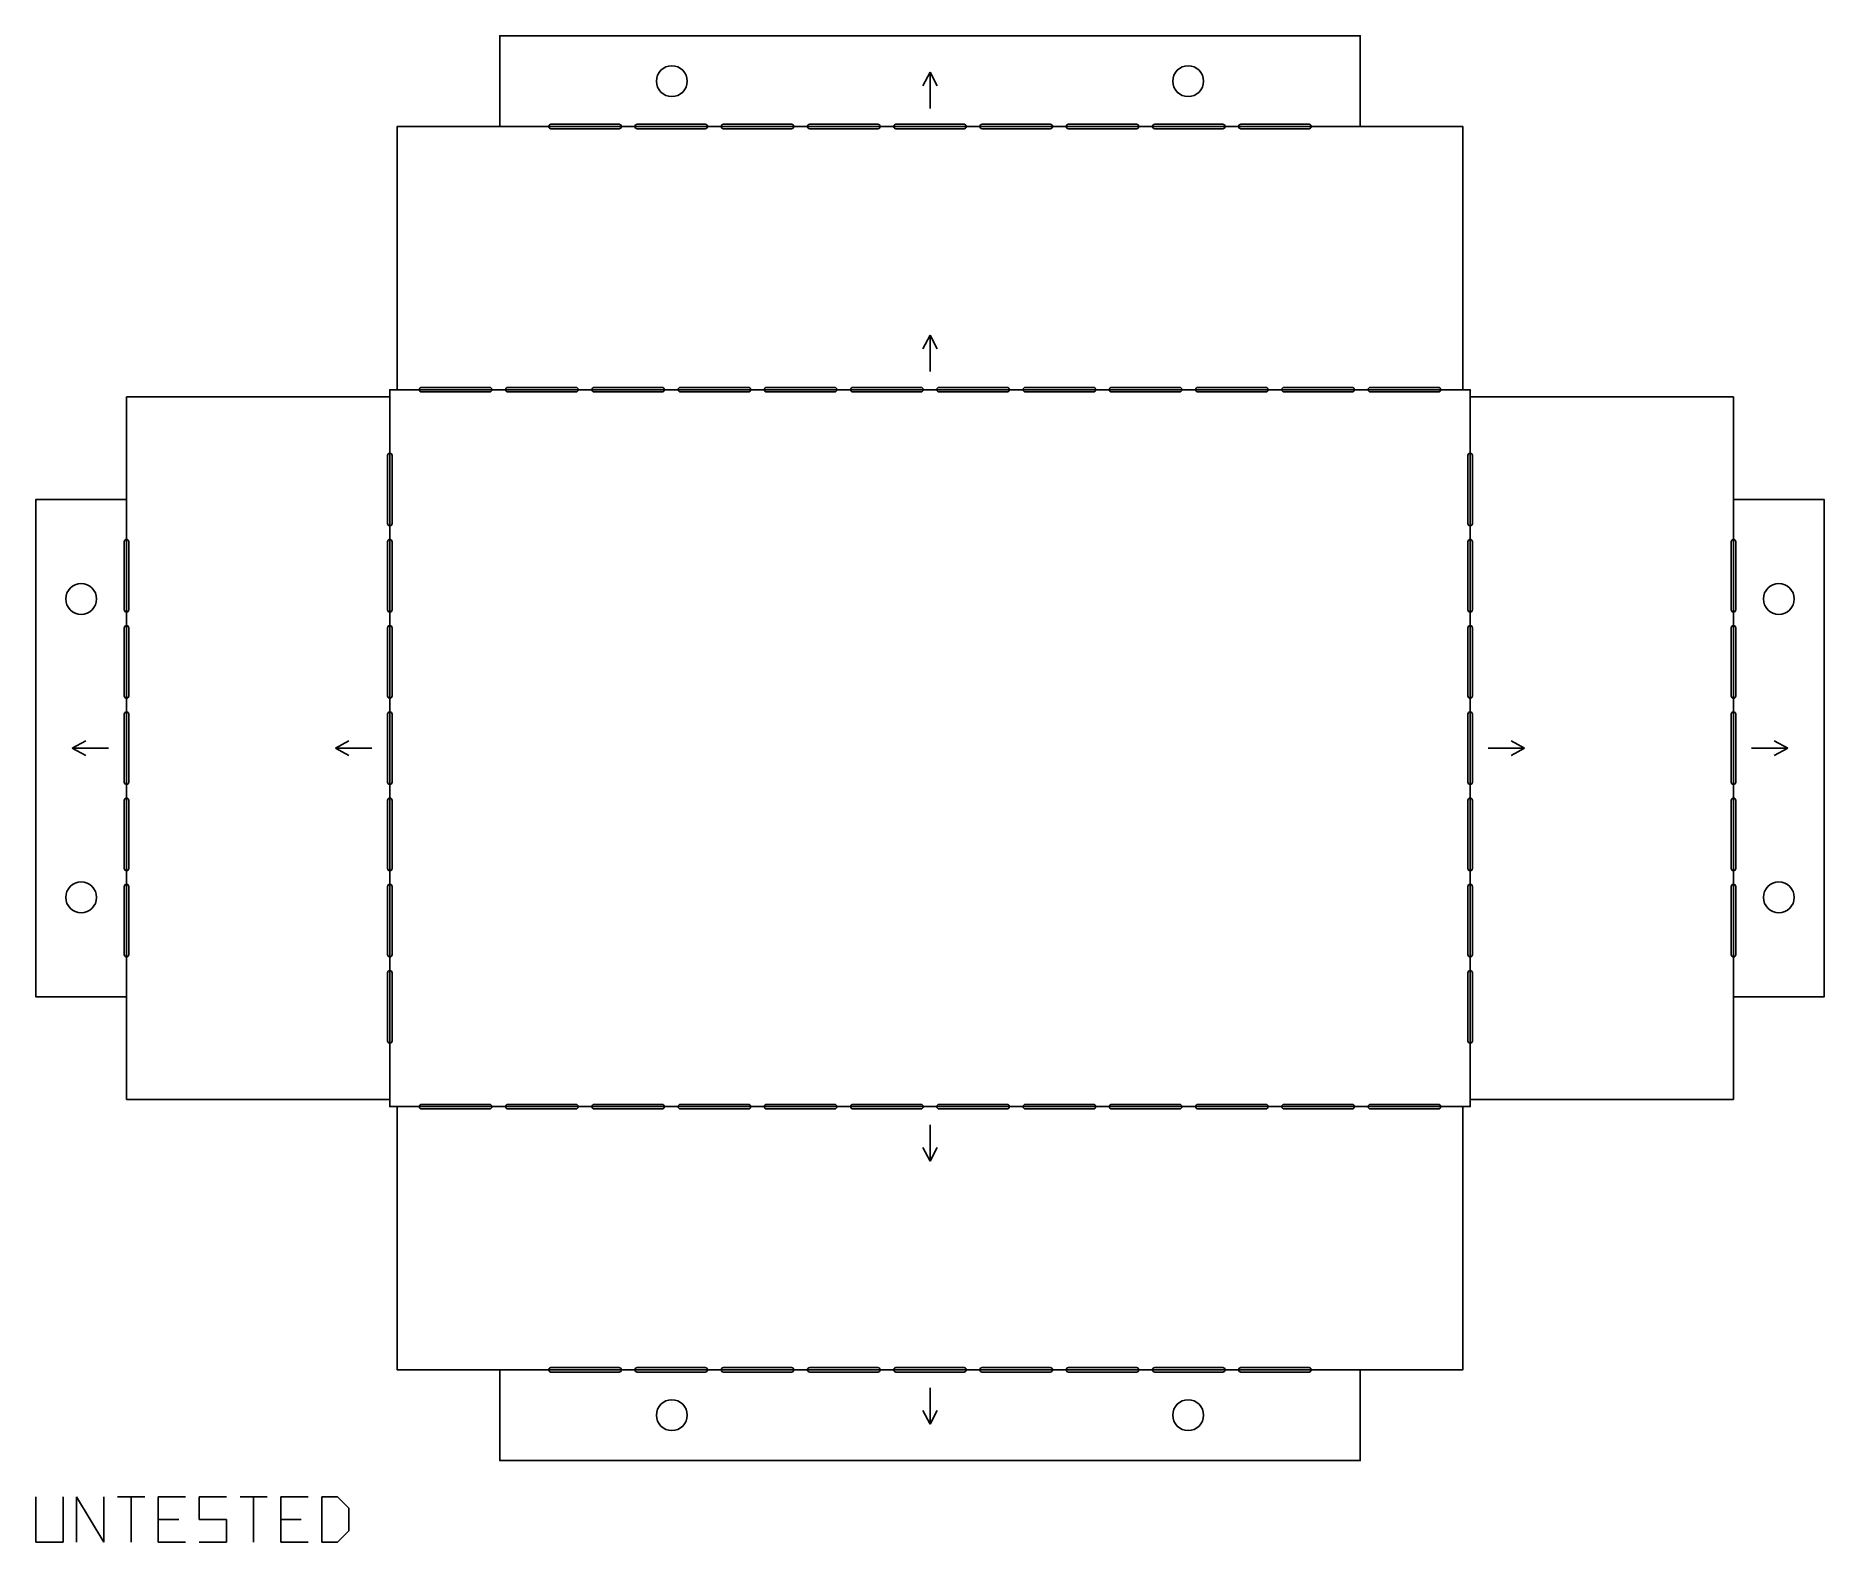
# Model space of a CAD drawing. Header units: millimetres. Extents: x -39 to 158, y -48 to 118.
import ezdxf

# ---------------------------------------------------------------- set-up
doc = ezdxf.new("R2010")
doc.units = ezdxf.units.MM
for name, color, linetype in [('CUT_THROUGH', 7, 'CONTINUOUS'), ('FOLD_DIRECTION', 4, 'CONTINUOUS'), ('FOLD_PERFORATION', 1, 'CONTINUOUS'), ('REFERENCE', 8, 'CONTINUOUS')]:
    doc.layers.add(name, color=color, linetype=linetype)

msp = doc.modelspace()

# ---------------------------------------------------------------- linework, layer by layer
at = {"layer": 'CUT_THROUGH'}
msp.add_lwpolyline([(0.8, 0), (0, 0), (0, 0.8), (-29, 0.8), (-29, 12.1), (-39, 12.1), (-39, 66.9), (-29, 66.9), (-29, 78.2), (0, 78.2), (0, 79), (0.8, 79), (0.8, 108), (12.1, 108), (12.1, 118), (106.9, 118), (106.9, 108), (118.2, 108), (118.2, 79), (119, 79), (119, 78.2), (148, 78.2), (148, 66.9), (158, 66.9), (158, 12.1), (148, 12.1), (148, 0.8), (119, 0.8), (119, 0), (118.2, 0), (118.2, -29), (106.9, -29), (106.9, -39), (12.1, -39), (12.1, -29), (0.8, -29)], close=True, dxfattribs=at)
for centre in [(31.06, 113), (87.94, 113), (-34, 55.94), (153, 55.94), (-34, 23.06), (153, 23.06), (31.06, -34), (87.94, -34)]:
    msp.add_circle(centre, 1.7, dxfattribs=at)
at = {"layer": 'FOLD_DIRECTION'}
for p, q in [((59.5, 114), (58.7, 112.5)), ((59.5, 110), (59.5, 114)), ((59.5, 114), (60.3, 112.5)), ((59.5, 85), (58.7, 83.5)), ((59.5, 81), (59.5, 85)), ((59.5, 85), (60.3, 83.5)), ((-35, 39.5), (-33.5, 40.3)), ((-31, 39.5), (-35, 39.5)), ((-35, 39.5), (-33.5, 38.7)), ((-6, 39.5), (-4.5, 40.3)), ((-2, 39.5), (-6, 39.5)), ((-6, 39.5), (-4.5, 38.7)), ((121, 39.5), (125, 39.5)), ((125, 39.5), (123.5, 40.3)), ((125, 39.5), (123.5, 38.7)), ((150, 39.5), (154, 39.5)), ((154, 39.5), (152.5, 40.3)), ((154, 39.5), (152.5, 38.7)), ((59.5, -2), (59.5, -6)), ((59.5, -6), (58.7, -4.5)), ((59.5, -6), (60.3, -4.5)), ((59.5, -31), (59.5, -35)), ((59.5, -35), (58.7, -33.5)), ((59.5, -35), (60.3, -33.5))]:
    msp.add_line(p, q, dxfattribs=at)
at = {"layer": 'FOLD_PERFORATION'}
for points in [[(25.25, 108.25), (17.75, 108.25, 1), (17.75, 107.75), (25.25, 107.75, 1)], [(34.75, 108.25), (27.25, 108.25, 1), (27.25, 107.75), (34.75, 107.75, 1)], [(44.25, 108.25), (36.75, 108.25, 1), (36.75, 107.75), (44.25, 107.75, 1)], [(53.75, 108.25), (46.25, 108.25, 1), (46.25, 107.75), (53.75, 107.75, 1)], [(63.25, 108.25), (55.75, 108.25, 1), (55.75, 107.75), (63.25, 107.75, 1)], [(72.75, 108.25), (65.25, 108.25, 1), (65.25, 107.75), (72.75, 107.75, 1)], [(82.25, 108.25), (74.75, 108.25, 1), (74.75, 107.75), (82.25, 107.75, 1)], [(91.75, 108.25), (84.25, 108.25, 1), (84.25, 107.75), (91.75, 107.75, 1)], [(101.25, 108.25), (93.75, 108.25, 1), (93.75, 107.75), (101.25, 107.75, 1)], [(11, 79.25), (3.5, 79.25, 1), (3.5, 78.75), (11, 78.75, 1)], [(20.5, 79.25), (13, 79.25, 1), (13, 78.75), (20.5, 78.75, 1)], [(30, 79.25), (22.5, 79.25, 1), (22.5, 78.75), (30, 78.75, 1)], [(39.5, 79.25), (32, 79.25, 1), (32, 78.75), (39.5, 78.75, 1)], [(49, 79.25), (41.5, 79.25, 1), (41.5, 78.75), (49, 78.75, 1)], [(58.5, 79.25), (51, 79.25, 1), (51, 78.75), (58.5, 78.75, 1)], [(68, 79.25), (60.5, 79.25, 1), (60.5, 78.75), (68, 78.75, 1)], [(77.5, 79.25), (70, 79.25, 1), (70, 78.75), (77.5, 78.75, 1)], [(87, 79.25), (79.5, 79.25, 1), (79.5, 78.75), (87, 78.75, 1)], [(96.5, 79.25), (89, 79.25, 1), (89, 78.75), (96.5, 78.75, 1)], [(106, 79.25), (98.5, 79.25, 1), (98.5, 78.75), (106, 78.75, 1)], [(115.5, 79.25), (108, 79.25, 1), (108, 78.75), (115.5, 78.75, 1)], [(-0.25, 71.75), (-0.25, 64.25, 1), (0.25, 64.25), (0.25, 71.75, 1)], [(119.25, 64.25), (119.25, 71.75, 1), (118.75, 71.75), (118.75, 64.25, 1)], [(-29.25, 62.25), (-29.25, 54.75, 1), (-28.75, 54.75), (-28.75, 62.25, 1)], [(-0.25, 62.25), (-0.25, 54.75, 1), (0.25, 54.75), (0.25, 62.25, 1)], [(119.25, 54.75), (119.25, 62.25, 1), (118.75, 62.25), (118.75, 54.75, 1)], [(148.25, 54.75), (148.25, 62.25, 1), (147.75, 62.25), (147.75, 54.75, 1)], [(-29.25, 52.75), (-29.25, 45.25, 1), (-28.75, 45.25), (-28.75, 52.75, 1)], [(-0.25, 52.75), (-0.25, 45.25, 1), (0.25, 45.25), (0.25, 52.75, 1)], [(119.25, 45.25), (119.25, 52.75, 1), (118.75, 52.75), (118.75, 45.25, 1)], [(148.25, 45.25), (148.25, 52.75, 1), (147.75, 52.75), (147.75, 45.25, 1)], [(-29.25, 43.25), (-29.25, 35.75, 1), (-28.75, 35.75), (-28.75, 43.25, 1)], [(-0.25, 43.25), (-0.25, 35.75, 1), (0.25, 35.75), (0.25, 43.25, 1)], [(119.25, 35.75), (119.25, 43.25, 1), (118.75, 43.25), (118.75, 35.75, 1)], [(148.25, 35.75), (148.25, 43.25, 1), (147.75, 43.25), (147.75, 35.75, 1)], [(-29.25, 33.75), (-29.25, 26.25, 1), (-28.75, 26.25), (-28.75, 33.75, 1)], [(-0.25, 33.75), (-0.25, 26.25, 1), (0.25, 26.25), (0.25, 33.75, 1)], [(119.25, 26.25), (119.25, 33.75, 1), (118.75, 33.75), (118.75, 26.25, 1)], [(148.25, 26.25), (148.25, 33.75, 1), (147.75, 33.75), (147.75, 26.25, 1)], [(-29.25, 24.25), (-29.25, 16.75, 1), (-28.75, 16.75), (-28.75, 24.25, 1)], [(-0.25, 24.25), (-0.25, 16.75, 1), (0.25, 16.75), (0.25, 24.25, 1)], [(119.25, 16.75), (119.25, 24.25, 1), (118.75, 24.25), (118.75, 16.75, 1)], [(148.25, 16.75), (148.25, 24.25, 1), (147.75, 24.25), (147.75, 16.75, 1)], [(-0.25, 14.75), (-0.25, 7.25, 1), (0.25, 7.25), (0.25, 14.75, 1)], [(119.25, 7.25), (119.25, 14.75, 1), (118.75, 14.75), (118.75, 7.25, 1)], [(3.5, -0.25), (11, -0.25, 1), (11, 0.25), (3.5, 0.25, 1)], [(13, -0.25), (20.5, -0.25, 1), (20.5, 0.25), (13, 0.25, 1)], [(22.5, -0.25), (30, -0.25, 1), (30, 0.25), (22.5, 0.25, 1)], [(32, -0.25), (39.5, -0.25, 1), (39.5, 0.25), (32, 0.25, 1)], [(41.5, -0.25), (49, -0.25, 1), (49, 0.25), (41.5, 0.25, 1)], [(51, -0.25), (58.5, -0.25, 1), (58.5, 0.25), (51, 0.25, 1)], [(60.5, -0.25), (68, -0.25, 1), (68, 0.25), (60.5, 0.25, 1)], [(70, -0.25), (77.5, -0.25, 1), (77.5, 0.25), (70, 0.25, 1)], [(79.5, -0.25), (87, -0.25, 1), (87, 0.25), (79.5, 0.25, 1)], [(89, -0.25), (96.5, -0.25, 1), (96.5, 0.25), (89, 0.25, 1)], [(98.5, -0.25), (106, -0.25, 1), (106, 0.25), (98.5, 0.25, 1)], [(108, -0.25), (115.5, -0.25, 1), (115.5, 0.25), (108, 0.25, 1)], [(17.75, -29.25), (25.25, -29.25, 1), (25.25, -28.75), (17.75, -28.75, 1)], [(27.25, -29.25), (34.75, -29.25, 1), (34.75, -28.75), (27.25, -28.75, 1)], [(36.75, -29.25), (44.25, -29.25, 1), (44.25, -28.75), (36.75, -28.75, 1)], [(46.25, -29.25), (53.75, -29.25, 1), (53.75, -28.75), (46.25, -28.75, 1)], [(55.75, -29.25), (63.25, -29.25, 1), (63.25, -28.75), (55.75, -28.75, 1)], [(65.25, -29.25), (72.75, -29.25, 1), (72.75, -28.75), (65.25, -28.75, 1)], [(74.75, -29.25), (82.25, -29.25, 1), (82.25, -28.75), (74.75, -28.75, 1)], [(84.25, -29.25), (91.75, -29.25, 1), (91.75, -28.75), (84.25, -28.75, 1)], [(93.75, -29.25), (101.25, -29.25, 1), (101.25, -28.75), (93.75, -28.75, 1)]]:
    msp.add_lwpolyline(points, format="xyb", close=True, dxfattribs=at)
at = {"layer": 'REFERENCE'}
for p, q in [((106.9, 108), (12.1, 108)), ((118.2, 79), (0.8, 79)), ((0, 78.2), (0, 0.8)), ((119, 0.8), (119, 78.2)), ((-29, 66.9), (-29, 12.1)), ((148, 12.1), (148, 66.9)), ((0.8, 0), (118.2, 0)), ((12.1, -29), (106.9, -29)), ((-39, -43), (-39, -48)), ((-36, -48), (-36, -43)), ((-34.5, -48), (-34.5, -43)), ((-34.5, -43), (-31.5, -48)), ((-31.5, -48), (-31.5, -43)), ((-30, -43), (-27, -43)), ((-28.5, -43), (-28.5, -48)), ((-22.5, -43), (-25.5, -43)), ((-25.5, -43), (-25.5, -48)), ((-21, -43), (-18, -43)), ((-21, -45.5), (-21, -43)), ((-16.5, -43), (-13.5, -43)), ((-15, -43), (-15, -48)), ((-9, -43), (-12, -43)), ((-12, -43), (-12, -48)), ((-7.5, -48), (-7.5, -43)), ((-7.5, -43), (-5.75, -43)), ((-5.75, -43), (-4.5, -44.25)), ((-4.5, -44.25), (-4.5, -46.75)), ((-25.5, -45.5), (-23.25, -45.5)), ((-21, -45.5), (-18, -45.5)), ((-18, -45.5), (-18, -48)), ((-12, -45.5), (-9.75, -45.5)), ((-4.5, -46.75), (-5.75, -48)), ((-39, -48), (-36, -48)), ((-25.5, -48), (-22.5, -48)), ((-21, -48), (-18, -48)), ((-12, -48), (-9, -48)), ((-5.75, -48), (-7.5, -48))]:
    msp.add_line(p, q, dxfattribs=at)

doc.saveas('drawing.dxf')
